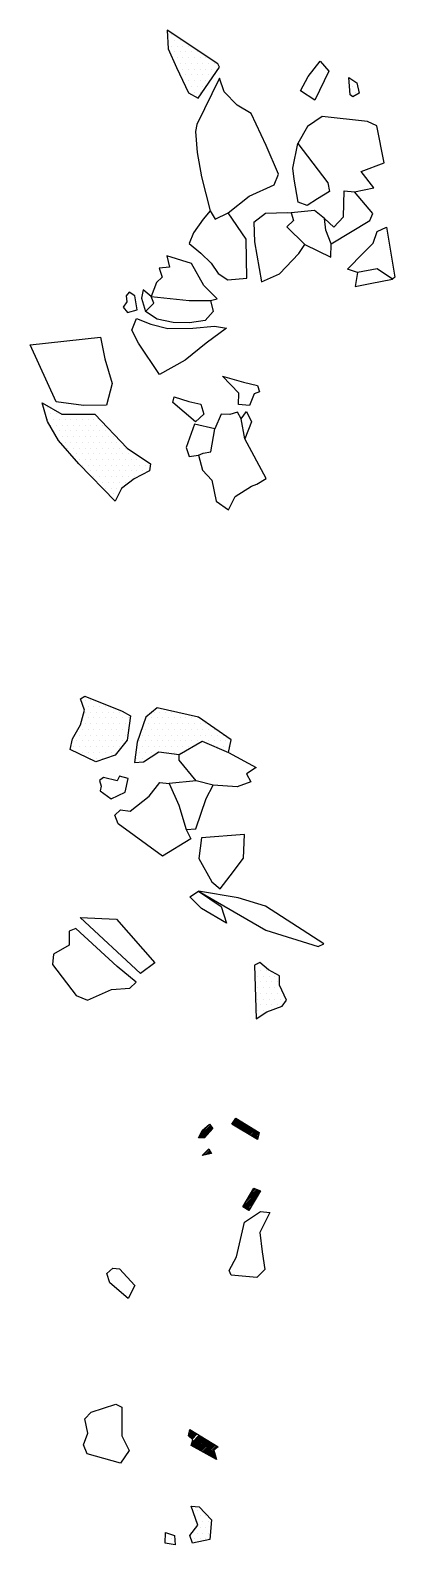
# Model space of a CAD drawing. Header units: metres. Extents: x -5.04 to -4.25, y -14.64 to -11.34.
import ezdxf

# ---------------------------------------------------------------- set-up
doc = ezdxf.new("R2010")
doc.units = ezdxf.units.M
doc.header["$LTSCALE"] = 25
doc.header["$MEASUREMENT"] = 0
doc.layers.get('0').update_dxf_attribs({"linetype": 'CONTINUOUS'})
for name, color, linetype in [('KNOCHEN', 2, 'CONTINUOUS'), ('KNOCHENSCHRAFF', 2, 'CONTINUOUS'), ('STEINE', 4, 'CONTINUOUS'), ('STEINESCHRAFF', 4, 'CONTINUOUS')]:
    doc.layers.add(name, color=color, linetype=linetype)

# ---------------------------------------------------------------- blocks, each defined once
blk = doc.blocks.new('*X1')
at = {"color": 0}
for p, q in [((-460.48, -1372.29), (-459.32, -1371.13)), ((-460.31, -1371.77), (-459.53, -1370.99)), ((-460.26, -1372.43), (-459.1, -1371.26)), ((-460.04, -1372.56), (-458.88, -1371.4)), ((-459.82, -1372.69), (-458.66, -1371.54)), ((-459.59, -1372.82), (-458.44, -1371.67)), ((-467.76, -1374.98), (-465.27, -1372.49)), ((-467.64, -1375.21), (-465.12, -1372.69)), ((-467.38, -1374.25), (-465.43, -1372.29)), ((-467.28, -1375.21), (-464.96, -1372.88)), ((-466.93, -1375.21), (-464.8, -1373.08)), ((-459.37, -1372.96), (-458.22, -1371.81)), ((-459.15, -1373.09), (-458.01, -1371.94)), ((-458.93, -1373.22), (-457.79, -1372.08)), ((-458.71, -1373.35), (-457.57, -1372.21)), ((-458.49, -1373.49), (-457.35, -1372.35)), ((-458.27, -1373.62), (-457.13, -1372.48)), ((-458.05, -1373.75), (-456.91, -1372.62)), ((-457.83, -1373.88), (-456.7, -1372.75)), ((-457.61, -1374.02), (-456.48, -1372.89)), ((-457.39, -1374.15), (-456.26, -1373.02)), ((-457.16, -1374.28), (-456.04, -1373.16)), ((-456.94, -1374.41), (-455.82, -1373.29)), ((-456.72, -1374.55), (-455.61, -1373.43)), ((-456.5, -1374.68), (-455.39, -1373.57)), ((-456.28, -1374.81), (-455.17, -1373.7)), ((-456.06, -1374.94), (-454.95, -1373.84)), ((-455.84, -1375.08), (-454.73, -1373.97)), ((-455.62, -1375.21), (-454.69, -1374.28)), ((-455.4, -1375.34), (-454.81, -1374.76)), ((-466.81, -1378.97), (-465.53, -1377.7)), ((-466.36, -1378.88), (-465.41, -1377.93)), ((-465.92, -1378.79), (-465.28, -1378.16)), ((-455.18, -1375.47), (-454.94, -1375.24)), ((-465.47, -1378.7), (-465.16, -1378.39)), ((-458.16, -1390.12), (-454.66, -1386.62)), ((-458.04, -1390.36), (-454.4, -1386.72)), ((-457.82, -1390.49), (-454.8, -1387.48)), ((-457.63, -1389.24), (-454.91, -1386.52)), ((-457.1, -1388.36), (-455.16, -1386.42)), ((-456.57, -1387.47), (-455.42, -1386.32)), ((-456.04, -1386.59), (-455.67, -1386.22)), ((-457.6, -1390.63), (-455.31, -1388.34)), ((-457.38, -1390.76), (-455.81, -1389.19)), ((-457.16, -1390.9), (-456.32, -1390.05)), ((-456.94, -1391.03), (-456.82, -1390.91)), ((-469.99, -1439.79), (-469.21, -1439.01)), ((-469.99, -1440.14), (-468.99, -1439.14)), ((-469.87, -1439.31), (-469.43, -1438.87)), ((-469.8, -1440.3), (-468.77, -1439.28)), ((-469.74, -1438.83), (-469.65, -1438.73)), ((-469.61, -1440.47), (-468.55, -1439.41)), ((-469.43, -1440.64), (-468.34, -1439.55)), ((-469.41, -1442.04), (-467.46, -1440.09)), ((-469.27, -1442.25), (-467.24, -1440.22)), ((-469.24, -1440.81), (-468.12, -1439.68)), ((-469.23, -1441.5), (-467.68, -1439.95)), ((-469.05, -1442.38), (-467.03, -1440.36)), ((-468.82, -1442.51), (-466.81, -1440.49)), ((-468.6, -1442.63), (-466.59, -1440.63)), ((-468.37, -1442.76), (-466.37, -1440.76)), ((-468.14, -1442.89), (-466.15, -1440.9)), ((-467.92, -1443.02), (-465.93, -1441.03)), ((-467.69, -1443.15), (-465.72, -1441.17)), ((-467.47, -1443.27), (-465.5, -1441.31)), ((-467.24, -1443.4), (-465.28, -1441.44)), ((-467.01, -1443.53), (-465.06, -1441.58)), ((-466.79, -1443.66), (-464.84, -1441.71)), ((-466.56, -1443.78), (-464.62, -1441.85)), ((-466.34, -1443.91), (-464.41, -1441.98)), ((-466.11, -1444.04), (-464.19, -1442.12)), ((-465.88, -1444.17), (-463.97, -1442.25)), ((-465.66, -1444.29), (-463.75, -1442.39)), ((-465.43, -1444.42), (-464.46, -1443.45)), ((-465.21, -1444.55), (-464.39, -1443.73)), ((-464.98, -1444.68), (-464.31, -1444.01)), ((-464.75, -1444.8), (-464.23, -1444.28)), ((-464.53, -1444.93), (-464.16, -1444.56)), ((-464.3, -1445.06), (-464.08, -1444.84)), ((-464.08, -1445.19), (-464, -1445.11))]:
    blk.add_line(p, q, dxfattribs=at)
blk = doc.blocks.new('*X2')
at = {"color": 0}
for p, q in [((-474.375, -1136.25), (-474.375, -1136.25)), ((-473.75, -1135), (-473.75, -1135)), ((-473.75, -1137.5), (-473.75, -1137.5)), ((-473.125, -1136.25), (-473.125, -1136.25)), ((-472.5, -1137.5), (-472.5, -1137.5)), ((-471.875, -1136.25), (-471.875, -1136.25)), ((-471.25, -1137.5), (-471.25, -1137.5)), ((-470, -1137.5), (-470, -1137.5)), ((-473.125, -1138.75), (-473.125, -1138.75)), ((-472.5, -1140), (-472.5, -1140)), ((-471.875, -1138.75), (-471.875, -1138.75)), ((-471.25, -1140), (-471.25, -1140)), ((-470.625, -1138.75), (-470.625, -1138.75)), ((-470, -1140), (-470, -1140)), ((-469.375, -1138.75), (-469.375, -1138.75)), ((-468.75, -1140), (-468.75, -1140)), ((-468.125, -1138.75), (-468.125, -1138.75)), ((-467.5, -1140), (-467.5, -1140)), ((-466.25, -1140), (-466.25, -1140)), ((-471.875, -1141.25), (-471.875, -1141.25)), ((-471.875, -1143.75), (-471.875, -1143.75)), ((-471.25, -1142.5), (-471.25, -1142.5)), ((-470.625, -1141.25), (-470.625, -1141.25)), ((-470.625, -1143.75), (-470.625, -1143.75)), ((-470, -1142.5), (-470, -1142.5)), ((-469.375, -1141.25), (-469.375, -1141.25)), ((-469.375, -1143.75), (-469.375, -1143.75)), ((-468.75, -1142.5), (-468.75, -1142.5)), ((-468.125, -1141.25), (-468.125, -1141.25)), ((-468.125, -1143.75), (-468.125, -1143.75)), ((-467.5, -1142.5), (-467.5, -1142.5)), ((-466.875, -1141.25), (-466.875, -1141.25)), ((-466.875, -1143.75), (-466.875, -1143.75)), ((-466.25, -1142.5), (-466.25, -1142.5)), ((-465.625, -1141.25), (-465.625, -1141.25)), ((-465.625, -1143.75), (-465.625, -1143.75)), ((-465, -1142.5), (-465, -1142.5)), ((-464.375, -1141.25), (-464.375, -1141.25)), ((-463.75, -1142.5), (-463.75, -1142.5)), ((-471.25, -1145), (-471.25, -1145)), ((-470.625, -1146.25), (-470.625, -1146.25)), ((-470, -1145), (-470, -1145)), ((-469.375, -1146.25), (-469.375, -1146.25)), ((-468.75, -1145), (-468.75, -1145)), ((-468.125, -1146.25), (-468.125, -1146.25)), ((-467.5, -1145), (-467.5, -1145)), ((-466.875, -1146.25), (-466.875, -1146.25)), ((-466.25, -1145), (-466.25, -1145)), ((-435, -1145), (-435, -1145)), ((-434.375, -1146.25), (-434.375, -1146.25)), ((-470, -1147.5), (-470, -1147.5)), ((-468.75, -1147.5), (-468.75, -1147.5)), ((-467.5, -1147.5), (-467.5, -1147.5)), ((-433.75, -1147.5), (-433.75, -1147.5)), ((-500.625, -1216.25), (-500.625, -1216.25)), ((-500.625, -1218.75), (-500.625, -1218.75)), ((-500, -1217.5), (-500, -1217.5)), ((-500, -1220), (-500, -1220)), ((-499.375, -1218.75), (-499.375, -1218.75)), ((-498.75, -1217.5), (-498.75, -1217.5)), ((-498.75, -1220), (-498.75, -1220)), ((-498.125, -1218.75), (-498.125, -1218.75)), ((-497.5, -1220), (-497.5, -1220)), ((-496.875, -1218.75), (-496.875, -1218.75)), ((-496.25, -1220), (-496.25, -1220)), ((-495.625, -1218.75), (-495.625, -1218.75)), ((-495, -1220), (-495, -1220)), ((-494.375, -1218.75), (-494.375, -1218.75)), ((-493.75, -1220), (-493.75, -1220)), ((-493.125, -1218.75), (-493.125, -1218.75)), ((-492.5, -1220), (-492.5, -1220)), ((-491.875, -1218.75), (-491.875, -1218.75)), ((-491.25, -1220), (-491.25, -1220)), ((-490.625, -1218.75), (-490.625, -1218.75)), ((-490, -1220), (-490, -1220)), ((-489.375, -1218.75), (-489.375, -1218.75)), ((-488.75, -1220), (-488.75, -1220)), ((-499.375, -1221.25), (-499.375, -1221.25)), ((-498.75, -1222.5), (-498.75, -1222.5)), ((-498.125, -1221.25), (-498.125, -1221.25)), ((-497.5, -1222.5), (-497.5, -1222.5)), ((-496.875, -1221.25), (-496.875, -1221.25)), ((-496.25, -1222.5), (-496.25, -1222.5)), ((-495.625, -1221.25), (-495.625, -1221.25)), ((-495, -1222.5), (-495, -1222.5)), ((-494.375, -1221.25), (-494.375, -1221.25)), ((-493.75, -1222.5), (-493.75, -1222.5)), ((-493.125, -1221.25), (-493.125, -1221.25)), ((-492.5, -1222.5), (-492.5, -1222.5)), ((-491.875, -1221.25), (-491.875, -1221.25)), ((-491.25, -1222.5), (-491.25, -1222.5)), ((-490.625, -1221.25), (-490.625, -1221.25)), ((-490, -1222.5), (-490, -1222.5)), ((-489.375, -1221.25), (-489.375, -1221.25)), ((-488.75, -1222.5), (-488.75, -1222.5)), ((-488.125, -1221.25), (-488.125, -1221.25)), ((-487.5, -1222.5), (-487.5, -1222.5)), ((-486.25, -1222.5), (-486.25, -1222.5)), ((-496.875, -1223.75), (-496.875, -1223.75)), ((-496.25, -1225), (-496.25, -1225)), ((-495.625, -1223.75), (-495.625, -1223.75)), ((-495.625, -1226.25), (-495.625, -1226.25)), ((-495, -1225), (-495, -1225)), ((-494.375, -1223.75), (-494.375, -1223.75)), ((-494.375, -1226.25), (-494.375, -1226.25)), ((-493.75, -1225), (-493.75, -1225)), ((-493.125, -1223.75), (-493.125, -1223.75)), ((-493.125, -1226.25), (-493.125, -1226.25)), ((-492.5, -1225), (-492.5, -1225)), ((-491.875, -1223.75), (-491.875, -1223.75)), ((-491.875, -1226.25), (-491.875, -1226.25)), ((-491.25, -1225), (-491.25, -1225)), ((-490.625, -1223.75), (-490.625, -1223.75)), ((-490.625, -1226.25), (-490.625, -1226.25)), ((-490, -1225), (-490, -1225)), ((-489.375, -1223.75), (-489.375, -1223.75)), ((-489.375, -1226.25), (-489.375, -1226.25)), ((-488.75, -1225), (-488.75, -1225)), ((-488.125, -1223.75), (-488.125, -1223.75)), ((-488.125, -1226.25), (-488.125, -1226.25)), ((-487.5, -1225), (-487.5, -1225)), ((-486.875, -1223.75), (-486.875, -1223.75)), ((-486.875, -1226.25), (-486.875, -1226.25)), ((-486.25, -1225), (-486.25, -1225)), ((-485.625, -1223.75), (-485.625, -1223.75)), ((-485.625, -1226.25), (-485.625, -1226.25)), ((-485, -1225), (-485, -1225)), ((-484.375, -1226.25), (-484.375, -1226.25)), ((-483.75, -1225), (-483.75, -1225)), ((-483.125, -1226.25), (-483.125, -1226.25)), ((-481.875, -1226.25), (-481.875, -1226.25)), ((-493.75, -1227.5), (-493.75, -1227.5)), ((-493.125, -1228.75), (-493.125, -1228.75)), ((-492.5, -1227.5), (-492.5, -1227.5)), ((-491.875, -1228.75), (-491.875, -1228.75)), ((-491.25, -1227.5), (-491.25, -1227.5)), ((-490.625, -1228.75), (-490.625, -1228.75)), ((-490, -1227.5), (-490, -1227.5)), ((-489.375, -1228.75), (-489.375, -1228.75)), ((-488.75, -1227.5), (-488.75, -1227.5)), ((-488.125, -1228.75), (-488.125, -1228.75)), ((-487.5, -1227.5), (-487.5, -1227.5)), ((-486.875, -1228.75), (-486.875, -1228.75)), ((-486.25, -1227.5), (-486.25, -1227.5)), ((-485.625, -1228.75), (-485.625, -1228.75)), ((-485, -1227.5), (-485, -1227.5)), ((-484.375, -1228.75), (-484.375, -1228.75)), ((-483.75, -1227.5), (-483.75, -1227.5)), ((-483.125, -1228.75), (-483.125, -1228.75)), ((-482.5, -1227.5), (-482.5, -1227.5)), ((-481.875, -1228.75), (-481.875, -1228.75)), ((-481.25, -1227.5), (-481.25, -1227.5)), ((-480.625, -1228.75), (-480.625, -1228.75)), ((-480, -1227.5), (-480, -1227.5)), ((-479.375, -1228.75), (-479.375, -1228.75)), ((-491.25, -1230), (-491.25, -1230)), ((-490.625, -1231.25), (-490.625, -1231.25)), ((-490, -1230), (-490, -1230)), ((-489.375, -1231.25), (-489.375, -1231.25)), ((-488.75, -1230), (-488.75, -1230)), ((-488.75, -1232.5), (-488.75, -1232.5)), ((-488.125, -1231.25), (-488.125, -1231.25)), ((-487.5, -1230), (-487.5, -1230)), ((-487.5, -1232.5), (-487.5, -1232.5)), ((-486.875, -1231.25), (-486.875, -1231.25)), ((-486.25, -1230), (-486.25, -1230)), ((-486.25, -1232.5), (-486.25, -1232.5)), ((-485.625, -1231.25), (-485.625, -1231.25)), ((-485, -1230), (-485, -1230)), ((-485, -1232.5), (-485, -1232.5)), ((-484.375, -1231.25), (-484.375, -1231.25)), ((-483.75, -1230), (-483.75, -1230)), ((-483.75, -1232.5), (-483.75, -1232.5)), ((-483.125, -1231.25), (-483.125, -1231.25)), ((-482.5, -1230), (-482.5, -1230)), ((-481.875, -1231.25), (-481.875, -1231.25)), ((-481.25, -1230), (-481.25, -1230)), ((-480, -1230), (-480, -1230)), ((-478.75, -1230), (-478.75, -1230)), ((-488.125, -1233.75), (-488.125, -1233.75)), ((-487.5, -1235), (-487.5, -1235)), ((-486.875, -1233.75), (-486.875, -1233.75)), ((-486.25, -1235), (-486.25, -1235)), ((-485.625, -1233.75), (-485.625, -1233.75)), ((-455, -1337.5), (-455, -1337.5)), ((-455.625, -1338.75), (-455.625, -1338.75)), ((-455, -1340), (-455, -1340)), ((-454.375, -1338.75), (-454.375, -1338.75)), ((-454.375, -1341.25), (-454.375, -1341.25)), ((-453.75, -1340), (-453.75, -1340)), ((-453.125, -1338.75), (-453.125, -1338.75)), ((-453.125, -1341.25), (-453.125, -1341.25)), ((-452.5, -1340), (-452.5, -1340)), ((-451.875, -1341.25), (-451.875, -1341.25)), ((-451.25, -1340), (-451.25, -1340)), ((-450.625, -1341.25), (-450.625, -1341.25)), ((-455, -1342.5), (-455, -1342.5)), ((-455, -1345), (-455, -1345)), ((-454.375, -1343.75), (-454.375, -1343.75)), ((-453.75, -1342.5), (-453.75, -1342.5)), ((-453.75, -1345), (-453.75, -1345)), ((-453.125, -1343.75), (-453.125, -1343.75)), ((-452.5, -1342.5), (-452.5, -1342.5)), ((-452.5, -1345), (-452.5, -1345)), ((-451.875, -1343.75), (-451.875, -1343.75)), ((-451.25, -1342.5), (-451.25, -1342.5)), ((-451.25, -1345), (-451.25, -1345)), ((-450.625, -1343.75), (-450.625, -1343.75)), ((-450, -1345), (-450, -1345)), ((-455, -1347.5), (-455, -1347.5)), ((-454.375, -1346.25), (-454.375, -1346.25)), ((-453.75, -1347.5), (-453.75, -1347.5)), ((-453.125, -1346.25), (-453.125, -1346.25)), ((-452.5, -1347.5), (-452.5, -1347.5)), ((-451.875, -1346.25), (-451.875, -1346.25)), ((-450.625, -1346.25), (-450.625, -1346.25)), ((-468.125, -1456.25), (-468.125, -1456.25)), ((-468.125, -1458.75), (-468.125, -1458.75)), ((-467.5, -1457.5), (-467.5, -1457.5)), ((-467.5, -1460), (-467.5, -1460)), ((-466.875, -1458.75), (-466.875, -1458.75)), ((-466.25, -1457.5), (-466.25, -1457.5)), ((-466.25, -1460), (-466.25, -1460)), ((-465.625, -1458.75), (-465.625, -1458.75)), ((-475, -1462.5), (-475, -1462.5)), ((-473.75, -1462.5), (-473.75, -1462.5)), ((-473.125, -1463.75), (-473.125, -1463.75)), ((-468.75, -1462.5), (-468.75, -1462.5)), ((-468.125, -1461.25), (-468.125, -1461.25)), ((-467.5, -1462.5), (-467.5, -1462.5)), ((-466.875, -1461.25), (-466.875, -1461.25)), ((-466.25, -1462.5), (-466.25, -1462.5)), ((-465.625, -1461.25), (-465.625, -1461.25))]:
    blk.add_line(p, q, dxfattribs=at)
blk = doc.blocks.new('*X3')
at = {"color": 0}
for p, q in [((-492.5, -1280), (-492.5, -1280)), ((-492.5, -1282.5), (-492.5, -1282.5)), ((-491.875, -1281.25), (-491.875, -1281.25)), ((-491.25, -1280), (-491.25, -1280)), ((-491.25, -1282.5), (-491.25, -1282.5)), ((-490.625, -1281.25), (-490.625, -1281.25)), ((-490, -1282.5), (-490, -1282.5)), ((-489.375, -1281.25), (-489.375, -1281.25)), ((-488.75, -1282.5), (-488.75, -1282.5)), ((-488.125, -1281.25), (-488.125, -1281.25)), ((-487.5, -1282.5), (-487.5, -1282.5)), ((-486.25, -1282.5), (-486.25, -1282.5)), ((-485, -1282.5), (-485, -1282.5)), ((-477.5, -1282.5), (-477.5, -1282.5)), ((-476.25, -1282.5), (-476.25, -1282.5)), ((-475, -1282.5), (-475, -1282.5)), ((-473.75, -1282.5), (-473.75, -1282.5)), ((-492.5, -1285), (-492.5, -1285)), ((-491.875, -1283.75), (-491.875, -1283.75)), ((-491.25, -1285), (-491.25, -1285)), ((-490.625, -1283.75), (-490.625, -1283.75)), ((-490, -1285), (-490, -1285)), ((-489.375, -1283.75), (-489.375, -1283.75)), ((-488.75, -1285), (-488.75, -1285)), ((-488.125, -1283.75), (-488.125, -1283.75)), ((-487.5, -1285), (-487.5, -1285)), ((-486.875, -1283.75), (-486.875, -1283.75)), ((-486.25, -1285), (-486.25, -1285)), ((-485.625, -1283.75), (-485.625, -1283.75)), ((-485, -1285), (-485, -1285)), ((-484.375, -1283.75), (-484.375, -1283.75)), ((-483.75, -1285), (-483.75, -1285)), ((-483.125, -1283.75), (-483.125, -1283.75)), ((-478.75, -1285), (-478.75, -1285)), ((-478.125, -1283.75), (-478.125, -1283.75)), ((-477.5, -1285), (-477.5, -1285)), ((-476.875, -1283.75), (-476.875, -1283.75)), ((-476.25, -1285), (-476.25, -1285)), ((-475.625, -1283.75), (-475.625, -1283.75)), ((-475, -1285), (-475, -1285)), ((-474.375, -1283.75), (-474.375, -1283.75)), ((-473.75, -1285), (-473.75, -1285)), ((-473.125, -1283.75), (-473.125, -1283.75)), ((-472.5, -1285), (-472.5, -1285)), ((-471.875, -1283.75), (-471.875, -1283.75)), ((-471.25, -1285), (-471.25, -1285)), ((-470.625, -1283.75), (-470.625, -1283.75)), ((-470, -1285), (-470, -1285)), ((-469.375, -1283.75), (-469.375, -1283.75)), ((-468.75, -1285), (-468.75, -1285)), ((-468.125, -1283.75), (-468.125, -1283.75)), ((-467.5, -1285), (-467.5, -1285)), ((-466.25, -1285), (-466.25, -1285)), ((-494.375, -1288.75), (-494.375, -1288.75)), ((-493.75, -1287.5), (-493.75, -1287.5)), ((-493.125, -1286.25), (-493.125, -1286.25)), ((-493.125, -1288.75), (-493.125, -1288.75)), ((-492.5, -1287.5), (-492.5, -1287.5)), ((-491.875, -1286.25), (-491.875, -1286.25)), ((-491.875, -1288.75), (-491.875, -1288.75)), ((-491.25, -1287.5), (-491.25, -1287.5)), ((-490.625, -1286.25), (-490.625, -1286.25)), ((-490.625, -1288.75), (-490.625, -1288.75)), ((-490, -1287.5), (-490, -1287.5)), ((-489.375, -1286.25), (-489.375, -1286.25)), ((-489.375, -1288.75), (-489.375, -1288.75)), ((-488.75, -1287.5), (-488.75, -1287.5)), ((-488.125, -1286.25), (-488.125, -1286.25)), ((-488.125, -1288.75), (-488.125, -1288.75)), ((-487.5, -1287.5), (-487.5, -1287.5)), ((-486.875, -1286.25), (-486.875, -1286.25)), ((-486.875, -1288.75), (-486.875, -1288.75)), ((-486.25, -1287.5), (-486.25, -1287.5)), ((-485.625, -1286.25), (-485.625, -1286.25)), ((-485.625, -1288.75), (-485.625, -1288.75)), ((-485, -1287.5), (-485, -1287.5)), ((-484.375, -1286.25), (-484.375, -1286.25)), ((-484.375, -1288.75), (-484.375, -1288.75)), ((-483.75, -1287.5), (-483.75, -1287.5)), ((-483.125, -1286.25), (-483.125, -1286.25)), ((-480.625, -1288.75), (-480.625, -1288.75)), ((-480, -1287.5), (-480, -1287.5)), ((-479.375, -1286.25), (-479.375, -1286.25)), ((-479.375, -1288.75), (-479.375, -1288.75)), ((-478.75, -1287.5), (-478.75, -1287.5)), ((-478.125, -1286.25), (-478.125, -1286.25)), ((-478.125, -1288.75), (-478.125, -1288.75)), ((-477.5, -1287.5), (-477.5, -1287.5)), ((-476.875, -1286.25), (-476.875, -1286.25)), ((-476.875, -1288.75), (-476.875, -1288.75)), ((-476.25, -1287.5), (-476.25, -1287.5)), ((-475.625, -1286.25), (-475.625, -1286.25)), ((-475.625, -1288.75), (-475.625, -1288.75)), ((-475, -1287.5), (-475, -1287.5)), ((-474.375, -1286.25), (-474.375, -1286.25)), ((-474.375, -1288.75), (-474.375, -1288.75)), ((-473.75, -1287.5), (-473.75, -1287.5)), ((-473.125, -1286.25), (-473.125, -1286.25)), ((-473.125, -1288.75), (-473.125, -1288.75)), ((-472.5, -1287.5), (-472.5, -1287.5)), ((-471.875, -1286.25), (-471.875, -1286.25)), ((-471.875, -1288.75), (-471.875, -1288.75)), ((-471.25, -1287.5), (-471.25, -1287.5)), ((-470.625, -1286.25), (-470.625, -1286.25)), ((-470.625, -1288.75), (-470.625, -1288.75)), ((-470, -1287.5), (-470, -1287.5)), ((-469.375, -1286.25), (-469.375, -1286.25)), ((-469.375, -1288.75), (-469.375, -1288.75)), ((-468.75, -1287.5), (-468.75, -1287.5)), ((-468.125, -1286.25), (-468.125, -1286.25)), ((-468.125, -1288.75), (-468.125, -1288.75)), ((-467.5, -1287.5), (-467.5, -1287.5)), ((-466.875, -1286.25), (-466.875, -1286.25)), ((-466.875, -1288.75), (-466.875, -1288.75)), ((-466.25, -1287.5), (-466.25, -1287.5)), ((-465.625, -1286.25), (-465.625, -1286.25)), ((-465.625, -1288.75), (-465.625, -1288.75)), ((-465, -1287.5), (-465, -1287.5)), ((-464.375, -1286.25), (-464.375, -1286.25)), ((-464.375, -1288.75), (-464.375, -1288.75)), ((-463.75, -1287.5), (-463.75, -1287.5)), ((-463.125, -1288.75), (-463.125, -1288.75)), ((-462.5, -1287.5), (-462.5, -1287.5)), ((-461.875, -1288.75), (-461.875, -1288.75)), ((-495, -1290), (-495, -1290)), ((-494.375, -1291.25), (-494.375, -1291.25)), ((-493.75, -1290), (-493.75, -1290)), ((-493.125, -1291.25), (-493.125, -1291.25)), ((-492.5, -1290), (-492.5, -1290)), ((-491.875, -1291.25), (-491.875, -1291.25)), ((-491.25, -1290), (-491.25, -1290)), ((-491.25, -1292.5), (-491.25, -1292.5)), ((-490.625, -1291.25), (-490.625, -1291.25)), ((-490, -1290), (-490, -1290)), ((-490, -1292.5), (-490, -1292.5)), ((-489.375, -1291.25), (-489.375, -1291.25)), ((-488.75, -1290), (-488.75, -1290)), ((-488.75, -1292.5), (-488.75, -1292.5)), ((-488.125, -1291.25), (-488.125, -1291.25)), ((-487.5, -1290), (-487.5, -1290)), ((-486.875, -1291.25), (-486.875, -1291.25)), ((-486.25, -1290), (-486.25, -1290)), ((-485.625, -1291.25), (-485.625, -1291.25)), ((-485, -1290), (-485, -1290)), ((-481.25, -1290), (-481.25, -1290)), ((-481.25, -1292.5), (-481.25, -1292.5)), ((-480.625, -1291.25), (-480.625, -1291.25)), ((-480, -1290), (-480, -1290)), ((-480, -1292.5), (-480, -1292.5)), ((-479.375, -1291.25), (-479.375, -1291.25)), ((-478.75, -1290), (-478.75, -1290)), ((-478.75, -1292.5), (-478.75, -1292.5)), ((-478.125, -1291.25), (-478.125, -1291.25)), ((-477.5, -1290), (-477.5, -1290)), ((-476.875, -1291.25), (-476.875, -1291.25)), ((-476.25, -1290), (-476.25, -1290)), ((-475.625, -1291.25), (-475.625, -1291.25)), ((-475, -1290), (-475, -1290)), ((-474.375, -1291.25), (-474.375, -1291.25)), ((-473.75, -1290), (-473.75, -1290)), ((-473.125, -1291.25), (-473.125, -1291.25)), ((-472.5, -1290), (-472.5, -1290)), ((-471.875, -1291.25), (-471.875, -1291.25)), ((-471.25, -1290), (-471.25, -1290)), ((-470, -1290), (-470, -1290)), ((-463.75, -1290), (-463.75, -1290)), ((-462.5, -1290), (-462.5, -1290)), ((-461.25, -1290), (-461.25, -1290))]:
    blk.add_line(p, q, dxfattribs=at)

msp = doc.modelspace()

# ---------------------------------------------------------------- linework, layer by layer
at = {"layer": 'KNOCHEN'}
for points in [[(-4.5503, -13.7556), (-4.6062, -13.7221), (-4.597, -13.7089), (-4.5462, -13.7404), (-4.5503, -13.7556)], [(-4.6788, -13.7521), (-4.6707, -13.7363), (-4.6549, -13.7221), (-4.6473, -13.7318), (-4.6656, -13.7521), (-4.6788, -13.7521)], [(-4.6702, -13.7902), (-4.6559, -13.7759), (-4.6503, -13.7861), (-4.6702, -13.7902)], [(-4.5691, -13.9105), (-4.5823, -13.9024), (-4.5579, -13.8618), (-4.5437, -13.8674), (-4.5691, -13.9105)], [(-4.6397, -14.4525), (-4.6945, -14.4215), (-4.6905, -14.4098), (-4.7006, -14.4007), (-4.6971, -14.387), (-4.6356, -14.4251), (-4.6453, -14.4322), (-4.6397, -14.4525)]]:
    msp.add_lwpolyline(points, dxfattribs=at)
at = {"layer": 'STEINE'}
for points in [[(-4.6361, -11.4136), (-4.7468, -11.3405), (-4.7443, -11.3806), (-4.7265, -11.4213), (-4.7006, -11.4766), (-4.6793, -11.4883), (-4.6331, -11.4208), (-4.6361, -11.4136)], [(-4.4568, -11.4726), (-4.4401, -11.4411), (-4.4137, -11.4076), (-4.3949, -11.4294), (-4.4253, -11.4924), (-4.4568, -11.4726)], [(-4.3486, -11.4812), (-4.3517, -11.4431), (-4.3339, -11.4548), (-4.3288, -11.4771), (-4.3425, -11.4853), (-4.3486, -11.4812)], [(-4.4045, -11.7504), (-4.3837, -11.7692), (-4.3629, -11.7468), (-4.3618, -11.69), (-4.339, -11.692), (-4.2968, -11.6833), (-4.3248, -11.6478), (-4.2745, -11.629), (-4.2907, -11.5488), (-4.3111, -11.5391), (-4.4091, -11.5279), (-4.4411, -11.5498), (-4.4624, -11.5868)], [(-4.3933, -11.6915), (-4.4197, -11.7077), (-4.4421, -11.722), (-4.4614, -11.7148), (-4.4705, -11.6646), (-4.4736, -11.6407), (-4.4624, -11.5868), (-4.3969, -11.6727), (-4.3933, -11.6915)], [(-4.3898, -11.8058), (-4.3055, -11.7545), (-4.2989, -11.7392), (-4.339, -11.692)], [(-4.6529, -11.7336), (-4.6686, -11.7514), (-4.6895, -11.7814), (-4.6991, -11.8047), (-4.6737, -11.8256), (-4.6508, -11.8474), (-4.6356, -11.8703), (-4.6148, -11.8835), (-4.5736, -11.8799), (-4.5747, -11.7956), (-4.6138, -11.7377)], [(-4.5579, -11.7585), (-4.533, -11.7387), (-4.4848, -11.7372), (-4.4766, -11.7377)], [(-4.4766, -11.7377), (-4.4721, -11.7545), (-4.4863, -11.7687), (-4.4472, -11.8068), (-4.3903, -11.8347), (-4.3898, -11.8058), (-4.4015, -11.7758), (-4.4045, -11.7504), (-4.4258, -11.7326), (-4.4766, -11.7377)], [(-4.5579, -11.7585), (-4.5564, -11.8012), (-4.5411, -11.888), (-4.5025, -11.8708), (-4.4599, -11.8266), (-4.4472, -11.8068)], [(-4.2562, -11.8825), (-4.2897, -11.8601), (-4.3324, -11.8682), (-4.3542, -11.8606), (-4.3197, -11.8251), (-4.2984, -11.8037), (-4.2897, -11.7783), (-4.2694, -11.7692), (-4.2516, -11.8779), (-4.2562, -11.8825)], [(-4.6524, -11.9292), (-4.6463, -11.9525), (-4.6641, -11.9724), (-4.6981, -11.9774), (-4.7336, -11.9764), (-4.7682, -11.9693), (-4.7941, -11.9525), (-4.7758, -11.9343), (-4.7814, -11.92), (-4.6986, -11.9287), (-4.6524, -11.9292), (-4.6382, -11.9251), (-4.6671, -11.8962), (-4.694, -11.8484), (-4.7474, -11.8317), (-4.7418, -11.8565), (-4.7641, -11.8581), (-4.7575, -11.8784), (-4.7702, -11.8896), (-4.7814, -11.92)], [(-4.3324, -11.8682), (-4.3375, -11.8982), (-4.305, -11.8916), (-4.2562, -11.8825)], [(-4.8119, -11.9495), (-4.8174, -11.919), (-4.8291, -11.9109), (-4.8357, -11.9185), (-4.8347, -11.9317), (-4.8423, -11.9434), (-4.8327, -11.9551), (-4.8119, -11.9495)], [(-4.7814, -11.92), (-4.7992, -11.9053), (-4.8022, -11.9236), (-4.7981, -11.9383), (-4.7941, -11.9525)], [(-4.7631, -12.0897), (-4.8088, -12.0216), (-4.8235, -11.9937), (-4.8134, -11.9683), (-4.7824, -11.9805), (-4.7453, -11.9896), (-4.6905, -11.9891), (-4.6437, -11.9845), (-4.6178, -11.9891), (-4.662, -12.0221), (-4.7072, -12.0587), (-4.7631, -12.0897)], [(-4.9881, -12.1496), (-5.0445, -12.0252), (-4.8921, -12.0084), (-4.8825, -12.0562), (-4.8667, -12.1095), (-4.8784, -12.1567), (-4.9287, -12.1572), (-4.9881, -12.1496)], [(-4.5914, -12.1552), (-4.5909, -12.1303), (-4.626, -12.0937), (-4.5808, -12.1064), (-4.5503, -12.1141), (-4.5457, -12.1278), (-4.5574, -12.1318), (-4.5676, -12.1572), (-4.5914, -12.1552)], [(-5.0186, -12.1516), (-4.9759, -12.1765), (-4.9358, -12.1765), (-4.9038, -12.176), (-4.8337, -12.2502), (-4.7829, -12.2842), (-4.7854, -12.3), (-4.8185, -12.3172), (-4.8464, -12.338), (-4.8596, -12.366), (-4.9388, -12.2842), (-4.9835, -12.2339), (-5.0069, -12.1923), (-5.0186, -12.1516)], [(-4.6854, -12.1933), (-4.7347, -12.1511), (-4.7316, -12.1384), (-4.6996, -12.1486), (-4.6732, -12.1547), (-4.6666, -12.176), (-4.6854, -12.1933)], [(-4.6432, -12.2085), (-4.6869, -12.1984), (-4.7057, -12.2492), (-4.6986, -12.2685), (-4.6788, -12.2654), (-4.6686, -12.2614), (-4.6514, -12.2583), (-4.6432, -12.2085)], [(-4.6788, -12.2654), (-4.6696, -12.2984), (-4.6498, -12.3198), (-4.6402, -12.3655), (-4.6133, -12.3848), (-4.5985, -12.3558), (-4.563, -12.333), (-4.5513, -12.3284), (-4.5315, -12.3162), (-4.5777, -12.2299), (-4.5858, -12.1867), (-4.594, -12.172), (-4.6107, -12.177), (-4.6295, -12.1765), (-4.6432, -12.2085)], [(-4.5858, -12.1867), (-4.5742, -12.1704), (-4.5635, -12.1928), (-4.5777, -12.2299)], [(-4.9018, -12.9333), (-4.9576, -12.9064), (-4.9525, -12.8835), (-4.9353, -12.8531), (-4.9266, -12.8206), (-4.9353, -12.7962), (-4.9261, -12.7901), (-4.8444, -12.8231), (-4.8266, -12.8333), (-4.8337, -12.8861), (-4.8601, -12.9186), (-4.9018, -12.9333)], [(-4.6133, -12.913), (-4.6072, -12.8856), (-4.6783, -12.8358), (-4.7682, -12.816), (-4.7931, -12.8358), (-4.8119, -12.8907), (-4.818, -12.9348), (-4.7981, -12.9333), (-4.7646, -12.9115), (-4.7204, -12.9171)], [(-4.6834, -12.975), (-4.7204, -12.9298), (-4.7204, -12.9171), (-4.6707, -12.8886), (-4.6133, -12.913), (-4.5533, -12.946), (-4.5742, -12.9597), (-4.5645, -12.977), (-4.5945, -12.9877), (-4.6468, -12.9841)], [(-4.8312, -12.9694), (-4.8505, -12.9643), (-4.8555, -12.9745), (-4.8855, -12.9674), (-4.8936, -12.974), (-4.8901, -12.9861), (-4.8926, -12.9968), (-4.8682, -13.0136), (-4.8383, -12.9993), (-4.8312, -12.9694)], [(-4.7057, -13.0806), (-4.6955, -13.1009), (-4.7565, -13.139), (-4.853, -13.0684), (-4.8606, -13.0496), (-4.8484, -13.038), (-4.8271, -13.0405), (-4.786, -13.008), (-4.7626, -12.9785), (-4.7423, -12.9806), (-4.7214, -13.0278), (-4.7057, -13.0806)], [(-4.7057, -13.0806), (-4.6844, -13.0791), (-4.6615, -13.0131), (-4.6468, -12.9841), (-4.6834, -12.975), (-4.7423, -12.9806)], [(-4.6722, -13.0989), (-4.6778, -13.1436), (-4.6493, -13.1949), (-4.6315, -13.2101), (-4.6097, -13.1817), (-4.5808, -13.1431), (-4.5787, -13.0913), (-4.6722, -13.0989)], [(-4.6788, -13.2152), (-4.629, -13.2482), (-4.6173, -13.2848), (-4.6722, -13.2528), (-4.6976, -13.2269), (-4.6788, -13.2152)], [(-4.6788, -13.2152), (-4.532, -13.3), (-4.4182, -13.3356), (-4.406, -13.3295), (-4.5325, -13.2477), (-4.5919, -13.2294), (-4.6788, -13.2152)], [(-4.9363, -13.2721), (-4.8571, -13.2762), (-4.7738, -13.3711), (-4.8047, -13.3945), (-4.9363, -13.2721)], [(-4.9454, -13.2965), (-4.9602, -13.3021), (-4.9597, -13.3325), (-4.9937, -13.3518), (-4.9962, -13.3747), (-4.9444, -13.4422), (-4.92, -13.4524), (-4.8677, -13.429), (-4.8281, -13.426), (-4.8144, -13.4133), (-4.8555, -13.3788), (-4.9454, -13.2965)], [(-4.5528, -13.493), (-4.53, -13.4773), (-4.4964, -13.4656), (-4.4868, -13.4519), (-4.5025, -13.4199), (-4.502, -13.3991), (-4.5259, -13.3859), (-4.5452, -13.3701), (-4.5569, -13.3762), (-4.5528, -13.493)], [(-4.5437, -13.9121), (-4.5234, -13.9146), (-4.5452, -13.9578), (-4.5401, -13.9999), (-4.5345, -14.039), (-4.5518, -14.0558), (-4.6077, -14.0512), (-4.6117, -14.0406), (-4.596, -14.0111), (-4.5782, -13.9354), (-4.5437, -13.9121)], [(-4.8317, -14.1015), (-4.8718, -14.068), (-4.8779, -14.0477), (-4.8647, -14.0355), (-4.8505, -14.0375), (-4.8169, -14.0736), (-4.8317, -14.1015)], [(-4.8484, -14.4601), (-4.9211, -14.4398), (-4.9287, -14.4205), (-4.9195, -14.3951), (-4.9261, -14.3641), (-4.9119, -14.3494), (-4.8586, -14.3316), (-4.8454, -14.3387), (-4.8454, -14.4007), (-4.8296, -14.4327), (-4.8484, -14.4601)], [(-4.6915, -14.6343), (-4.6976, -14.6176), (-4.6798, -14.5952), (-4.6945, -14.5536), (-4.6768, -14.5551), (-4.6503, -14.5835), (-4.6539, -14.6262), (-4.6915, -14.6343)], [(-4.7514, -14.6348), (-4.7504, -14.611), (-4.7306, -14.6181), (-4.7296, -14.6379), (-4.7514, -14.6348)]]:
    msp.add_lwpolyline(points, dxfattribs=at)
msp.add_lwpolyline([(-4.6849, -11.5609), (-4.6813, -11.6067), (-4.6717, -11.6595), (-4.6529, -11.7336), (-4.6422, -11.7514), (-4.6138, -11.7377), (-4.5681, -11.7016), (-4.5137, -11.6767), (-4.5046, -11.6539), (-4.531, -11.5914), (-4.564, -11.5218), (-4.5945, -11.5035), (-4.6224, -11.4746), (-4.6331, -11.4451), (-4.6823, -11.5457)], close=True, dxfattribs=at)

# ---------------------------------------------------------------- block references
at = {"layer": 'KNOCHENSCHRAFF', "xscale": 0.01, "yscale": 0.01, "zscale": 0.01}
msp.add_blockref('*X1', (0, 0), dxfattribs=at)
at = {"layer": 'STEINESCHRAFF', "xscale": 0.01, "yscale": 0.01, "zscale": 0.01}
for name in ['*X2', '*X3']:
    msp.add_blockref(name, (0, 0), dxfattribs=at)

doc.saveas('drawing.dxf')
